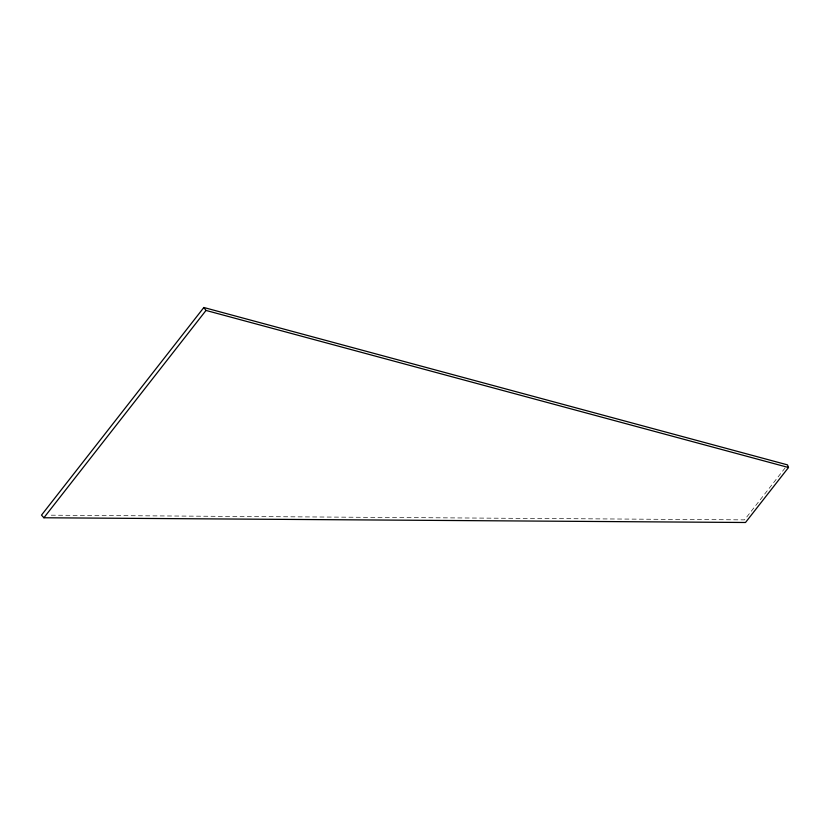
<?xml version="1.0" encoding="UTF-8"?>
<svg xmlns="http://www.w3.org/2000/svg" width="830" height="830" viewBox="0 0 830 830"><rect width="100%" height="100%" fill="white"/><g stroke="black" fill="none" stroke-linecap="round" stroke-linejoin="round"><path stroke-width="0.62" stroke-dasharray="4.15 3.11" d="M785.107 467.923L744.489 519.87L49.271 515.171"/><path stroke-width="1.25" d="M203.848 307.505L41.5 515.119L43.897 517.764L745.496 522.495L788.5 467.508L787.494 464.873L203.848 307.505L206.006 310.441L788.5 467.508M43.897 517.764L206.006 310.441"/></g></svg>
